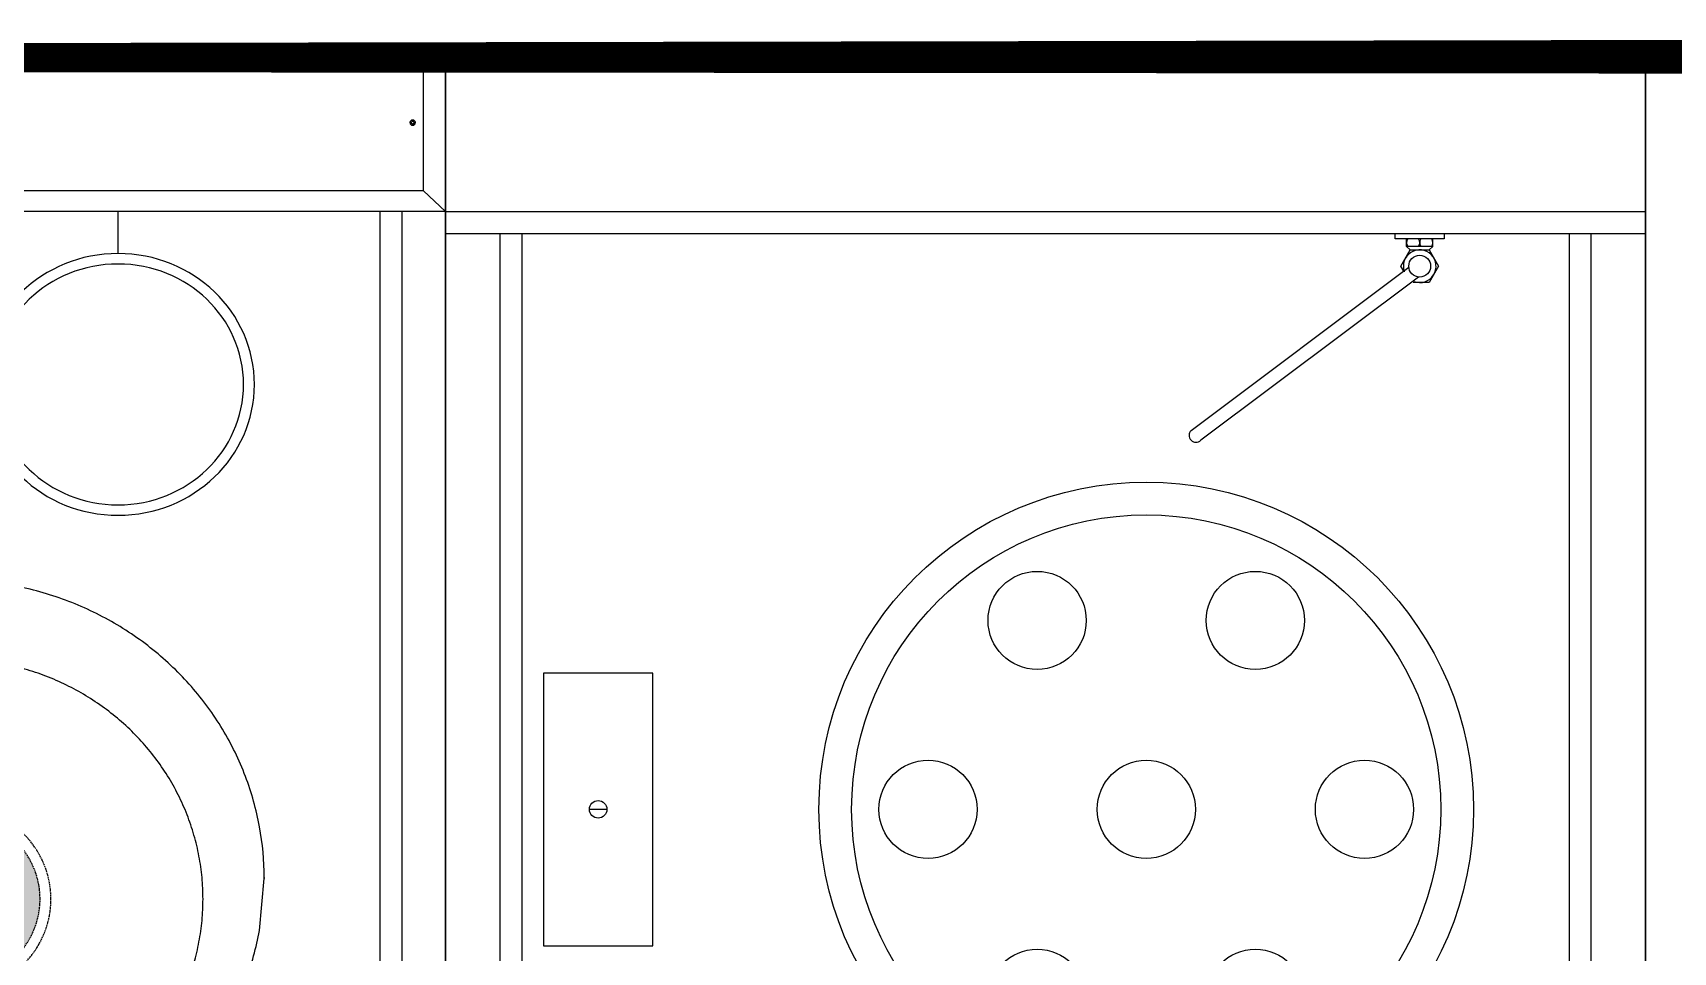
# Model space of a CAD drawing. Extents: x -12047294 to -5625356, y -1456591 to -622873.
# Drawn here: x -6025336 to -6023833, y -718446 to -717603 of the extents above; entities that cross this region are included whole.
import ezdxf

# ---------------------------------------------------------------- set-up
doc = ezdxf.new("R2010")
doc.units = 0
doc.header["$LTSCALE"] = 10
doc.header["$MEASUREMENT"] = 0
doc.linetypes.add('_DASH', pattern=[0.425, 0.3, -0.125])
doc.linetypes.add('DASH', pattern=[0.35, 0.25, -0.1])
doc.layers.add('A-WALL', color=2, linetype='Continuous')
doc.layers.add('EQUIP', color=1, linetype='Continuous')

# ---------------------------------------------------------------- blocks, each defined once
blk = doc.blocks.new('外购平面图块0010')
at = {"layer": 'EQUIP', "linetype": 'DASH', "ltscale": 0.5}
h = blk.add_hatch(color=8, dxfattribs=at)
edge = h.paths.add_edge_path(flags=16)
edge.add_arc((-227.5125842605194, 226.2454268179863), 50, 0, 360)
edge = h.paths.add_edge_path()
edge.add_arc((-227.5125842605194, 226.2454268179863), 80, 0, 360)
at = {"layer": 'EQUIP'}
for p, q in [((-679.0125842605192, -217.2480164356821, 979.4264902636468), (-679.0125842605192, 1032.751983564318, 979.4264902636468)), ((-679.0125842605192, 1032.751983564318, 979.4264902636468), (520.9874157394806, 1032.751983564318, 979.4264902636468)), ((-659.0125842605338, 902.7519835643179, 979.4264902636468), (-659.0125842605194, 1032.751983564318, 979.4264902636468)), ((-659.0125842605338, 902.7519835643179, 979.4264902636468), (-679.0125842605192, 882.751983564318, 979.4264902636468)), ((-659.0125842605338, 902.7519835643106, 979.4264902636468), (500.9874157394806, 902.7519835643252, 979.4264902636468)), ((-679.0125842605192, 882.7519835643252, 979.4264902636468), (520.9874157394806, 882.751983564318, 979.4264902636468)), ((-639.4745917478285, -137.248016435682, 979.4264902636468), (-639.4745917478285, 882.7519835643252, 979.4264902636468)), ((-619.0125842605192, 882.751983564318, 979.4264902636468), (-619.0125842605192, -137.248016435682, 979.4264902636468)), ((-513.0125842605194, 246.6814453540792, 979.4264902636468), (-513.0125842605194, 245.8006880734829, 979.4264902636468)), ((-508.6701618185324, 196.2399912437904, 979.4264902636468), (-513.0125842605194, 245.8006880734829, 979.4264902636468))]:
    blk.add_line(p, q, dxfattribs=at)
at = {"layer": 'EQUIP', "color": 8}
for p, q in [((-650.0125842605338, 968.2519835643178, 979.4264902636468), (-650.9620740033133, 968.2519835643251, 979.4264902636468)), ((-650.0125842605192, 967.2519835643251, 979.4264902636468), (-650.9620740033279, 967.2519835643178, 979.4264902636468)), ((-649.5125842605339, 969.7014733071046, 979.4264902636468), (-649.5125842605339, 968.7519835643179, 979.4264902636468)), ((-649.5125842605192, 966.7519835643179, 979.4264902636468), (-649.5125842605339, 965.8024938215312, 979.4264902636468)), ((-648.5125842605339, 969.7014733071046, 979.4264902636468), (-648.5125842605339, 968.7519835643252, 979.4264902636468)), ((-648.5125842605339, 966.7519835643179, 979.4264902636468), (-648.5125842605339, 965.8024938215312, 979.4264902636468)), ((-647.0630945177545, 968.2519835643251, 979.4264902636468), (-648.0125842605339, 968.2519835643251, 979.4264902636468)), ((-647.06309451774, 967.2519835643251, 979.4264902636468), (-648.0125842605339, 967.2519835643178, 979.4264902636468)), ((-379.0125842605339, 842.7519835643179, 979.4264902636468), (-379.0125842605339, 882.751983564318, 979.4264902636468))]:
    blk.add_line(p, q, dxfattribs=at)
for centre, radius in [((-649.0125842605339, 967.7519835643179, 979.4264902636468), 2.5), ((-379.0125842605339, 717.7519835643179, 979.4264902636468), 125), ((-379.0125842605339, 717.7519835643179, 979.4264902636468), 115)]:
    blk.add_circle(centre, radius, dxfattribs=at)
at = {"layer": 'EQUIP', "color": 8, "linetype": 'DASH', "ltscale": 0.5}
for radius in [90, 80]:
    blk.add_circle((-227.5125842605194, 226.2454268179863, 979.4264902636468), radius, dxfattribs=at)
at = {"layer": 'EQUIP', "color": 8}
for centre, start, end in [((-650.0125842605338, 968.7519835643179, 979.4264902636468), 270, 0), ((-650.0125842605192, 966.7519835643252, 979.4264902636468), 359.9999999995831, 90), ((-648.0125842605339, 968.7519835643252, 979.4264902636468), 180, 270), ((-648.0125842605339, 966.7519835643179, 979.4264902636468), 90, 180)]:
    blk.add_arc(centre, 0.5, start, end, dxfattribs=at)
at = {"layer": 'EQUIP'}
for points, knots in [([(-513.0112082877312, 246.6749694732789, 979.4264902636468), (-512.9604700911229, 262.9681450368404, 979.4264902636468), (-510.0280878306173, 295.8981021266574, 979.4264902636472), (-497.1469947088944, 343.8925043744148, 979.4264902636467), (-475.997026691379, 389.1926681175561, 979.4264902636467), (-447.295656398438, 430.1279989112674, 979.4264902636468), (-411.92039897996, 465.4578700348387, 979.4264902636467), (-370.9468663930756, 494.1107656995, 979.4264902636467), (-325.6214870548481, 515.2187894037926, 979.4264902636468), (-277.3218430707824, 528.1437244055039, 979.4264902636468), (-227.5124990970273, 532.4958022465462, 979.426490263647), (-177.7031582296281, 528.1436950242221, 979.4264902636468), (-129.4035249531746, 515.2187321318238, 979.4264902636468), (-84.07815876938791, 494.1106830085478, 979.4264902636468), (-43.10463586827617, 465.4577594278214, 979.4264902636468), (-7.72939594982729, 430.1278609310044, 979.4264902636468), (20.97195243900537, 389.1925060706181, 979.426490263647), (42.12188912130015, 343.892326177673, 979.4264902636468), (55.00294701109899, 295.8979723569846, 979.4264902636468), (57.93528024933413, 262.9680783181238, 979.4264902636468), (57.98603863696917, 246.6749696169791, 979.4264902636468)], [0, 0, 0, 0, 48.87976369405542, 98.60928355290378, 148.3542068010915, 198.0936265161844, 247.8352088242564, 297.5825445231247, 347.3292829328952, 397.0749870202266, 446.8219702675612, 496.5689570309764, 546.3146593864288, 596.0613866788916, 645.8087321087813, 695.5503394075607, 745.2897448000556, 795.0346776420748, 844.7642104918401, 893.6437737882842, 893.6437737882842, 893.6437737882842, 893.6437737882842]), ([(-456.8825453498284, 226.245426817979, 979.4264902636468), (-456.8825453498284, 229.6758650791077, 979.4264902636468), (-456.6517381849279, 239.9661125549973, 979.426490263647), (-455.1121292910827, 257.070634483063, 979.4264902636468), (-451.4322649697565, 277.344036318537, 979.4264902636467), (-445.9495065474303, 297.2067668179915, 979.4264902636468), (-438.7080245999019, 316.4979533846942, 979.4264902636468), (-429.7661177484742, 335.0625281841039, 979.4264902636467), (-419.1957842629384, 352.7509517405188, 979.426490263647), (-407.0821312361462, 369.4208255841495, 979.4264902636467), (-393.522692287642, 384.9379292643853, 979.4264902636468), (-378.6266410406931, 399.177330318832, 979.4264902636468), (-362.5139135355681, 412.0243822353788, 979.4264902636468), (-345.3142376223492, 423.3756495437434, 979.4264902636467), (-327.1661064466426, 433.139739956346, 979.426490263647), (-308.2155961482064, 441.2380402499902, 979.4264902636468), (-288.6154405977097, 447.605349066491, 979.4264902636467), (-268.5228655308208, 452.1904017853683, 979.426490263647), (-248.1018166345192, 454.9562831876616, 979.4264902636468), (-234.3730124393706, 455.5725771605867, 979.4264902636468), (-227.5125842605194, 455.5725771605867, 979.4264902636468)], [0, 0, 0, 0, 10.29131478338596, 30.86879307040993, 51.44636305614781, 72.02408259355401, 92.6020047281746, 113.1801759921159, 133.7586349088507, 154.337410755056, 174.9165226198466, 195.4959787919197, 216.0757764933179, 236.6559019697427, 257.2363309324979, 277.8170293400123, 298.397954492151, 318.9790564024057, 339.560279404459, 360.1415639410129, 360.1415639410129, 360.1415639410129, 360.1415639410129]), ([(-227.5125842605194, -3.081723524715926, 979.4264902636468), (-234.373012439372, -3.081723524715926, 979.4264902636468), (-248.1018166345062, -2.46542955161492, 979.4264902636468), (-268.5228655308325, 0.300451850451545, 979.4264902636467), (-288.6154405977022, 4.885504569412321, 979.426490263647), (-308.2155961482345, 11.25281338584724, 979.4264902636468), (-327.1661064466167, 19.35111367965404, 979.4264902636467), (-345.3142376223534, 29.11520409221972, 979.426490263647), (-362.5139135355647, 40.46647140059685, 979.4264902636467), (-378.6266410406955, 53.31352331713234, 979.426490263647), (-393.5226922876441, 67.55292437158091, 979.4264902636468), (-407.0821312361444, 83.07002805182236, 979.4264902636468), (-419.1957842629352, 99.73990189545304, 979.426490263647), (-429.7661177484821, 117.4283254518627, 979.426490263647), (-438.7080245998718, 135.9929002512533, 979.4264902636467), (-445.9495065474727, 155.2840868179308, 979.426490263647), (-451.4322649697232, 175.1468173173735, 979.4264902636467), (-455.1121292911053, 195.4202191528694, 979.426490263647), (-456.6517381849226, 212.5247410809371, 979.4264902636465), (-456.8825453498284, 222.8149885568552, 979.4264902636468), (-456.8825453498284, 226.245426817979, 979.4264902636468)], [0, 0, 0, 0, 20.58128453655804, 41.16250753859864, 61.74360944885499, 82.32453460099141, 102.9052330085459, 123.485661971301, 144.0657874477258, 164.6455851491195, 185.2250413211926, 205.8041531859887, 226.382929032194, 246.9613879489225, 267.5395592128704, 288.1174813473957, 308.6952008848931, 329.2727708705379, 349.8502491576633, 360.1415639410348, 360.1415639410348, 360.1415639410348, 360.1415639410348]), ([(57.07520643877797, 223.0392396073803, 979.4264902636468), (56.35565333217222, 214.0620022924276, 979.4264902636468), (53.1071350145293, 188.6488117985059, 979.426490263647), (42.1210319428382, 147.7028735673045, 979.4264902636468), (20.97207098885105, 102.4103152535546, 979.4264902636468), (-7.729569146844603, 61.47294658061919, 979.4264902636468), (-43.10475426042859, 26.14362152847189, 979.426490263647), (-84.07830621892951, -2.509420500500158, 979.4264902636467), (-129.4036803841753, -23.61740488620574, 979.4264902636468), (-177.7033256881189, -36.54235079449819, 979.426490263647), (-227.5126695553275, -40.89442432649064, 979.4264902636467), (-277.3220095288216, -36.54232343408147, 979.426490263647), (-325.6216464873736, -23.61733953148232, 979.4264902636468), (-370.9469988362439, -2.509368120277798, 979.4264902636468), (-411.9205733936436, 26.14384529212161, 979.426490263647), (-447.2956205459906, 61.47266230588389, 979.4264902636468), (-475.9976883274339, 102.4120531819693, 979.4264902636468), (-497.1449402097389, 147.6971705222866, 979.4264902636468), (-505.7886361304583, 179.9158519102221, 979.4264902636468), (-508.6701618185324, 196.2399912437904, 979.4264902636468)], [0, 0, 0, 0, 27.01808502355117, 76.74760488231142, 126.4925281305418, 176.2319478456932, 225.9735301536932, 275.7208658526157, 325.4676042623862, 375.2133083496949, 424.9602915970371, 474.7072783603497, 524.452980715941, 574.1997080083012, 623.9470534382237, 673.6886607370649, 723.4280661295015, 773.1729989714717, 822.9025318212283, 822.9025318212283, 822.9025318212283, 822.9025318212283])]:
    blk.add_open_spline(points, degree=3, knots=knots, dxfattribs=at)
blk.add_open_spline([(-513.0125842605194, 245.8006880734829, 979.4264902636468), (-513.0125745411833, 246.0921155675111, 979.4264902636468), (-513.0121158108692, 246.3835433921334, 979.4264902636468), (-513.0112082877312, 246.6749694732789, 979.4264902636468)], degree=3, dxfattribs=at)
blk = doc.blocks.new('A$C2791642E')
at = {"layer": 'EQUIP'}
for p, q in [((0.0003907615318894, 1200.000248158816), (0.0003907615318894, 0.0002481588162482)), ((0.0003907615318894, 1200.000248158816), (1100.000390761532, 1200.000248158583)), ((1100.000390761532, 0.0002481585834175), (1100.000390761532, 1200.000248158583)), ((1100.000390761532, 1200.000248158816), (1100.000390761532, 0.0002481588162482)), ((0.0003907615318894, 1056.000248158816), (1100.000390761532, 1056.000248158583)), ((0.0003907615318894, 1036.000248158816), (1100.000390761532, 1036.000248158583)), ((50.00039076432585, 1036.0002481587), (50.00039076432585, 80.00024815869982)), ((70.00039076339453, 1036.0002481587), (70.00039076432584, 80.00024815869982)), ((870.5102794133127, 1036.0002481587), (915.5102794133126, 1036.0002481587)), ((870.5102794133127, 1031.0002481587), (870.5102794133127, 1036.0002481587)), ((915.5102794133126, 1031.0002481587), (870.5102794133127, 1031.0002481587)), ((881.0102794133127, 1024.0002481587), (881.0102794133127, 1031.0002481587)), ((905.0102794133126, 1024.0002481587), (881.0102794133127, 1024.0002481587)), ((881.0102794133127, 1024.0002481587), (884.3500253753735, 1021.0002481587)), ((901.6705334512517, 1021.0002481587), (905.0102794133126, 1024.0002481587)), ((905.0102794133126, 1024.0002481587), (905.0102794133126, 1031.0002481587)), ((915.5102794133126, 1036.0002481587), (915.5102794133126, 1031.0002481587)), ((1030.000390758738, 1036.000248158583), (1030.000390758738, 80.00024815858342)), ((1050.000390759669, 1036.000248158583), (1050.000390758738, 80.00024815858342)), ((875.6897713374346, 1006.0002481587), (884.3500253753735, 1021.0002481587)), ((884.3500253753735, 1021.0002481587), (901.6705334512517, 1021.0002481587)), ((901.6705334512517, 1021.0002481587), (910.3307874882593, 1006.0002481587)), ((683.4591848086565, 855.4294096751837), (883.0576656544581, 1005.027890521334)), ((892.0379217760639, 996.047634400311), (692.4394409293308, 846.4491535541601)), ((878.7425154270604, 1000.712740293471), (875.6897713374346, 1006.0002481587)), ((910.3307874882593, 1006.0002481587), (901.6705334512517, 991.0002481586998)), ((901.6705334512517, 991.0002481586998), (886.990535533987, 991.0002481586998))]:
    blk.add_line(p, q, dxfattribs=at)
at = {"layer": 'EQUIP', "color": 8}
for p, q in [((190.0003907643258, 633.0002481589325), (90.00039076432584, 633.0002481589325)), ((90.00039076432584, 633.0002481589325), (90.00039076432584, 383.0002481589326)), ((190.0003907643258, 383.0002481589326), (190.0003907643258, 633.0002481589325)), ((148.0003907643258, 508.0002481589326), (132.0003907643258, 508.0002481589326)), ((90.00039076432584, 383.0002481589326), (190.0003907643258, 383.0002481589326))]:
    blk.add_line(p, q, dxfattribs=at)
at = {"layer": 'EQUIP'}
for centre, radius in [((893.0102794133127, 1006.0002481587), 10), ((642.3714653374627, 508.0002481588162), 300)]:
    blk.add_circle(centre, radius, dxfattribs=at)
at = {"layer": 'EQUIP', "color": 8, "ltscale": 200}
blk.add_circle((642.3714653374627, 508.0002481588162), 270, dxfattribs=at)
at = {"layer": 'EQUIP', "color": 8}
for centre, radius in [((542.3714653393253, 681.2053289148025), 45), ((742.3714653365314, 681.2053289148025), 45), ((442.3714653328061, 508.0002481589326), 45), ((642.3714653374627, 508.0002481588162), 45), ((842.3714653346688, 508.0002481588162), 45), ((140.0003907643258, 508.0002481589326), 8), ((542.3714653318747, 334.7951674020151), 45), ((742.3714653365314, 334.7951674020151), 45)]:
    blk.add_circle(centre, radius, dxfattribs=at)
at = {"layer": 'EQUIP'}
for centre, radius, start, end in [((887.6352794133126, 1027.5002481587), 6.624999999993959, 148.109208177263, 211.890791822737), ((886.3852794133126, 1027.5002481587), 6.624999999993959, 328.1092081772631, 31.89079182273699), ((899.6352794133127, 1027.5002481587), 6.624999999993959, 148.109208177263, 211.890791822737), ((898.3852794133126, 1027.5002481587), 6.624999999993959, 328.1092081772631, 31.89079182273699), ((893.0102794133127, 1006.0002481587), 15.00000000000483, 250.0452143394425, 199.9547856417485), ((687.9493128685281, 850.9392816146137), 6.350000000019208, 135, 315)]:
    blk.add_arc(centre, radius, start, end, dxfattribs=at)

msp = doc.modelspace()

# ---------------------------------------------------------------- linework, layer by layer
at = {"layer": 'A-WALL'}
msp.add_line((-6020346.147302155, -717623.4332681452), (-6025336.147302263, -717623.4332681396), dxfattribs=at)
at = {"layer": 'EQUIP', "const_width": 40}
msp.add_lwpolyline([(-6020346.147302155, -717623.4332681452), (-6035536.14730215, -717623.4332683472), (-6035536.147302131, -718923.4332681344)], dxfattribs=at)
at = {"layer": 'EQUIP', "color": 2, "linetype": '_DASH'}
msp.add_lwpolyline([(-6035536.14730215, -718923.4332681344), (-6020346.147302155, -718923.4332681451), (-6020346.147302155, -717623.4332681452), (-6035536.14730215, -717623.4332681345)], close=True, dxfattribs=at)

# ---------------------------------------------------------------- block references
msp.add_blockref('A$C2791642E', (-6024958.019124081, -718823.4335163007))
at = {"layer": 'EQUIP', "xscale": -1, "yscale": 0.9599999999999999}
msp.add_blockref('外购平面图块0010', (-6025637.031317581, -718614.8749577902, -979.4264902636468), dxfattribs=at)

doc.saveas('drawing.dxf')
